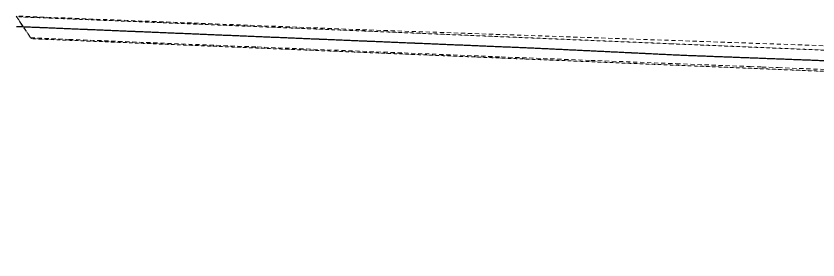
# Model space of a CAD drawing. Header units: metres. Extents: x 302924 to 304532, y 6268290 to 6269135.
# Drawn here: x 302924 to 303495, y 6268604 to 6268778 of the extents above; entities that cross this region are included whole.
import ezdxf

# ---------------------------------------------------------------- set-up
doc = ezdxf.new("R2010")
doc.units = ezdxf.units.M
for name, pattern in [('Cable Exist OH', [1, 1, 0]), ('Dash', [5, 3, -2]), ('DASHED', [19.05, 12.7, -6.35]), ('HIDDEN2', [0.1875, 0.125, -0.0625])]:
    doc.linetypes.add(name, pattern=pattern)
for name, color, linetype, lineweight in [('Cadastre Easements_SP_EXT', 58, 'DASHED', 15), ('Cadastre Other Property_SP_EXT', 138, 'DASHED', 15), ('Mains_HV_EXT', 13, 'Continuous', 25)]:
    doc.layers.add(name, color=color, linetype=linetype, lineweight=lineweight)

msp = doc.modelspace()

# ---------------------------------------------------------------- linework, layer by layer
at = {"layer": 'Cadastre Easements_SP_EXT', "linetype": 'Dash'}
msp.add_lwpolyline([(303513.5492, 6268756.3537), (303168.8488, 6268768.3041), (302924.0749, 6268778.0341), (302934.369, 6268762.5065), (302961.8483, 6268761.3888), (303095.74, 6268755.933), (303200.2648, 6268751.6733), (303269.4034, 6268748.856), (303333.2993, 6268746.3738), (303394.1517, 6268744.0085), (303446.5654, 6268741.972), (303455.0034, 6268741.6441), (303466.6401, 6268741.1918), (303510.9909, 6268739.4686)], dxfattribs=at)
at = {"layer": 'Cadastre Other Property_SP_EXT', "linetype": 'HIDDEN2'}
msp.add_lwpolyline([(303514.4991, 6268753.0483), (303390.1193, 6268758.24), (303170.4507, 6268767.4091), (302924.532, 6268777.5083), (302935.0213, 6268761.8147), (303515.9819, 6268737.8927), (303516.2086, 6268737.8838), (303688.351, 6268731.3865), (303852.1842, 6268723.082), (303854.3544, 6268738.9213), (303690.0123, 6268745.7542), (303514.4991, 6268753.0483)], close=True, dxfattribs=at)
at = {"layer": 'Mains_HV_EXT', "linetype": 'Cable Exist OH'}
msp.add_lwpolyline([(304162.753, 6268603.9843), (304175.078, 6268683.897), (303858.683, 6268730.285), (303730.206, 6268737.224), (303398.363, 6268749.896), (303293.62, 6268754.956), (302924.415, 6268770.403)], dxfattribs=at)

doc.saveas('drawing.dxf')
